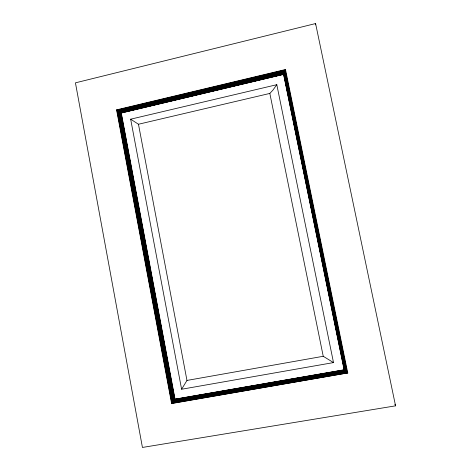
<?xml version="1.0" encoding="UTF-8"?>
<svg xmlns="http://www.w3.org/2000/svg" width="471" height="471" viewBox="0 0 471 471"><rect width="100%" height="100%" fill="white"/><g stroke="black" fill="none" stroke-linecap="round" stroke-linejoin="round"><path stroke-width="0.71" d="M116.573 109.861L121.294 113.04L283.513 74.453L285.491 69.525L116.573 109.861L171.609 403.553L347.763 372.914L344.03 369.794L175.029 399.137L171.609 403.553M130.661 119.187L138.468 124.244L186.969 380.433L181.606 389.246L333.503 362.588L276.807 84.692L130.661 119.187L181.606 389.246M276.807 84.692L272.903 90.149L269.836 93.429L138.468 124.244M315.588 23.55L75.437 82.837L142.436 447.45L395.563 405.837L315.588 23.55L315.682 24.863M285.573 69.861L116.932 110.114L171.886 403.311L347.763 372.914M283.454 74.2L121.023 112.846L174.818 399.32L344.054 369.947M121.071 112.881L283.46 74.247M186.969 380.433L323.236 356.288L333.503 362.588M394.898 404.318L395.563 405.837M285.491 69.525L347.786 373.109M269.836 93.429L323.236 356.288M121.294 113.04L175.029 399.137M285.238 70.403L117.432 110.444L172.239 402.787L347.221 372.532L285.238 70.403M284.914 70.95L117.933 110.779L172.598 402.275L346.691 372.149L284.914 70.95M284.614 71.486L118.433 111.103L172.951 401.775L346.197 371.778L284.614 71.486M284.337 71.998L118.91 111.421L173.293 401.292L345.732 371.425L284.337 71.998M284.09 72.481L119.363 111.727L173.616 400.845L345.308 371.095L284.09 72.481M283.883 72.928L119.787 112.01L173.923 400.438L344.937 370.789L283.883 72.928M283.713 73.329L120.17 112.269L174.199 400.073L344.619 370.518L283.713 73.329M283.583 73.682L120.505 112.492L174.441 399.767L344.366 370.283L283.583 73.682M283.495 73.971L120.794 112.687L174.653 399.514L344.177 370.094L283.495 73.971"/></g></svg>
